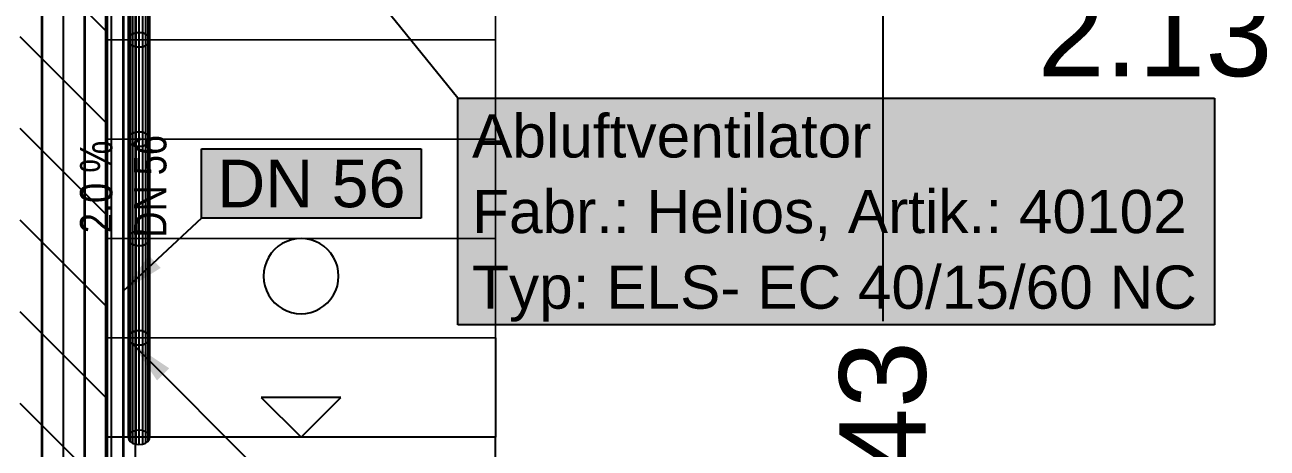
# Model space of a CAD drawing. Extents: x 0 to 756, y -25 to 420.
# Drawn here: x 256.8 to 314.3, y 65.9 to 85.5 of the extents above; entities that cross this region are included whole.
import ezdxf
from ezdxf.lldxf.tags import DXFTag

# ---------------------------------------------------------------- set-up
doc = ezdxf.new("R2010")
doc.units = 0
doc.layers.get('0').update_dxf_attribs({"lineweight": 25})
for name, color, linetype, lineweight in [('A_Innenwand', 7, 'Continuous', 25), ('ALLGEMEIN01', 7, 'Continuous', 13), ('L_Text', 7, 'Continuous', 25), ('Standard', 7, 'Continuous', 25), ('TREPPE', 7, 'Continuous', 13), ('WAND_HOLZ_NICHT_TRAGEND', 7, 'Continuous', 13), ('X_Text', 7, 'Continuous', 25)]:
    doc.layers.add(name, color=color, linetype=linetype, lineweight=lineweight)
for name, color, linetype, lineweight, true_color in [('BOLZEN', 7, 'Continuous', 25, 0xcc0000), ('L_Fortluft', 7, 'Continuous', 35, 0x993300), ('S_Schmutzwasser', 7, 'Continuous', 35, 0x808040)]:
    doc.layers.add(name, color=color, linetype=linetype, lineweight=lineweight, true_color=true_color)
doc.styles.get("Standard").update_dxf_attribs({"font": 'arial.ttf'})
tags = doc.linetypes.add('STRICHPUNKT2', pattern=[12.7, 6.35, -3.175, 0, -3.175]).pattern_tags.tags
tags[10:11] = [DXFTag(74, 4), DXFTag(75, 0), DXFTag(340, '0'), DXFTag(46, 0.0), DXFTag(50, 0.0), DXFTag(44, 0.0), DXFTag(45, 0.0)]
tags[8:9] = [DXFTag(74, 4), DXFTag(75, 0), DXFTag(340, '0'), DXFTag(46, 0.0), DXFTag(50, 0.0), DXFTag(44, 0.0), DXFTag(45, 0.0)]
tags[6:7] = [DXFTag(74, 4), DXFTag(75, 0), DXFTag(340, '0'), DXFTag(46, 0.0), DXFTag(50, 0.0), DXFTag(44, 0.0), DXFTag(45, 0.0)]
tags[4:5] = [DXFTag(74, 4), DXFTag(75, 0), DXFTag(340, '0'), DXFTag(46, 0.0), DXFTag(50, 0.0), DXFTag(44, 0.0), DXFTag(45, 0.0)]

# ---------------------------------------------------------------- blocks, each defined once
blk = doc.blocks.new('Referenz-A0T78P30OY')
at = {"layer": 'ALLGEMEIN01', "color": 0, "lineweight": -2}
for p, q in [((268.738, 75.353), (268.549, 75.227)), ((268.942, 75.453), (268.738, 75.353)), ((269.157, 75.527), (268.942, 75.453)), ((269.38, 75.571), (269.157, 75.527)), ((269.607, 75.586), (269.38, 75.571)), ((269.834, 75.571), (269.607, 75.586)), ((270.057, 75.527), (269.834, 75.571)), ((270.272, 75.453), (270.057, 75.527)), ((270.476, 75.353), (270.272, 75.453)), ((270.665, 75.227), (270.476, 75.353)), ((268.228, 74.906), (268.102, 74.717)), ((268.378, 75.077), (268.228, 74.906)), ((268.549, 75.227), (268.378, 75.077)), ((270.836, 75.077), (270.665, 75.227)), ((270.986, 74.906), (270.836, 75.077)), ((271.113, 74.717), (270.986, 74.906)), ((267.928, 74.297), (267.884, 74.074)), ((268.001, 74.513), (267.928, 74.297)), ((268.102, 74.717), (268.001, 74.513)), ((271.213, 74.513), (271.113, 74.717)), ((271.286, 74.297), (271.213, 74.513)), ((271.331, 74.074), (271.286, 74.297)), ((267.884, 74.074), (267.869, 73.847)), ((267.869, 73.847), (267.884, 73.621)), ((267.884, 73.621), (267.928, 73.398)), ((271.286, 73.398), (271.331, 73.621)), ((271.346, 73.847), (271.331, 74.074)), ((271.331, 73.621), (271.346, 73.847)), ((267.928, 73.398), (268.001, 73.182)), ((268.001, 73.182), (268.102, 72.978)), ((271.113, 72.978), (271.213, 73.182)), ((271.213, 73.182), (271.286, 73.398)), ((268.102, 72.978), (268.228, 72.789)), ((268.228, 72.789), (268.378, 72.618)), ((268.378, 72.618), (268.549, 72.468)), ((268.549, 72.468), (268.738, 72.342)), ((270.476, 72.342), (270.665, 72.468)), ((270.665, 72.468), (270.836, 72.618)), ((270.836, 72.618), (270.986, 72.789)), ((270.986, 72.789), (271.113, 72.978)), ((268.738, 72.342), (268.942, 72.241)), ((268.942, 72.241), (269.157, 72.168)), ((269.157, 72.168), (269.38, 72.124)), ((269.38, 72.124), (269.607, 72.109)), ((269.607, 72.109), (269.834, 72.124)), ((269.834, 72.124), (270.057, 72.168)), ((270.057, 72.168), (270.272, 72.241)), ((270.272, 72.241), (270.476, 72.342))]:
    blk.add_line(p, q, dxfattribs=at)
at = {"layer": 'BOLZEN', "color": 0, "lineweight": -2}
for p, q in [((260.607, 66.386), (260.607, 70.986)), ((278.607, 70.986), (278.607, 66.386)), ((278.607, 66.386), (260.607, 66.386)), ((278.607, 55.721), (278.607, 66.386))]:
    blk.add_line(p, q, dxfattribs=at)
at = {"layer": 'Standard', "color": 0, "lineweight": -2}
for p, q in [((296.546, 71.76), (296.546, 99.078)), ((262.107, 89.7), (262.107, 85.125)), ((261.607, 89.386), (261.607, 84.786)), ((261.632, 89.483), (261.632, 84.891)), ((261.632, 89.289), (261.632, 84.681)), ((261.703, 89.57), (261.703, 84.985)), ((261.703, 89.201), (261.703, 84.586)), ((261.813, 89.64), (261.813, 85.06)), ((261.813, 89.132), (261.813, 84.511)), ((261.953, 89.684), (261.953, 85.109)), ((262.262, 89.684), (262.262, 85.109)), ((262.401, 89.64), (262.401, 85.06)), ((262.401, 89.132), (262.401, 84.511)), ((262.512, 89.57), (262.512, 84.985)), ((262.512, 89.201), (262.512, 84.586)), ((262.583, 89.483), (262.583, 84.891)), ((262.583, 89.289), (262.583, 84.681)), ((262.607, 84.786), (262.607, 89.386)), ((261.953, 89.087), (261.953, 84.463)), ((262.107, 89.072), (262.107, 84.446)), ((262.262, 89.087), (262.262, 84.463)), ((261.813, 85.06), (261.953, 85.109)), ((261.953, 85.109), (261.813, 85.06)), ((261.953, 85.109), (262.107, 85.125)), ((262.107, 85.125), (261.953, 85.109)), ((261.953, 85.109), (261.953, 80.509)), ((262.107, 85.125), (262.262, 85.109)), ((262.107, 85.125), (262.107, 80.525)), ((262.262, 85.109), (262.107, 85.125)), ((262.262, 85.109), (262.401, 85.06)), ((262.262, 85.109), (262.262, 80.509)), ((262.401, 85.06), (262.262, 85.109)), ((261.607, 84.786), (261.632, 84.891)), ((261.632, 84.891), (261.607, 84.786)), ((261.607, 84.786), (261.632, 84.681)), ((261.607, 84.786), (261.607, 80.186)), ((261.632, 84.681), (261.607, 84.786)), ((261.632, 84.891), (261.703, 84.985)), ((261.703, 84.985), (261.632, 84.891)), ((261.632, 84.891), (261.632, 80.291)), ((261.632, 84.681), (261.703, 84.586)), ((261.703, 84.586), (261.632, 84.681)), ((261.632, 84.681), (261.632, 80.081)), ((261.703, 84.985), (261.813, 85.06)), ((261.813, 85.06), (261.703, 84.985)), ((261.703, 84.985), (261.703, 80.385)), ((261.703, 84.586), (261.813, 84.511)), ((261.813, 84.511), (261.703, 84.586)), ((261.703, 84.586), (261.703, 79.986)), ((261.813, 85.06), (261.813, 80.46)), ((261.813, 84.511), (261.953, 84.463)), ((261.953, 84.463), (261.813, 84.511)), ((261.813, 84.511), (261.813, 79.911)), ((262.262, 84.463), (262.401, 84.511)), ((262.401, 84.511), (262.262, 84.463)), ((262.401, 85.06), (262.512, 84.985)), ((262.401, 85.06), (262.401, 80.46)), ((262.512, 84.985), (262.401, 85.06)), ((262.401, 84.511), (262.512, 84.586)), ((262.512, 84.586), (262.401, 84.511)), ((262.401, 84.511), (262.401, 79.911)), ((262.512, 84.985), (262.583, 84.891)), ((262.512, 84.985), (262.512, 80.385)), ((262.583, 84.891), (262.512, 84.985)), ((262.512, 84.586), (262.583, 84.681)), ((262.583, 84.681), (262.512, 84.586)), ((262.512, 84.586), (262.512, 79.986)), ((262.583, 84.891), (262.607, 84.786)), ((262.583, 84.891), (262.583, 80.291)), ((262.607, 84.786), (262.583, 84.891)), ((262.583, 84.681), (262.607, 84.786)), ((262.607, 84.786), (262.583, 84.681)), ((262.583, 84.681), (262.583, 80.081)), ((262.607, 80.186), (262.607, 84.786)), ((261.953, 84.463), (262.107, 84.446)), ((262.107, 84.446), (261.953, 84.463)), ((261.953, 84.463), (261.953, 79.863)), ((262.107, 84.446), (262.262, 84.463)), ((262.262, 84.463), (262.107, 84.446)), ((262.107, 84.446), (262.107, 79.846)), ((262.262, 84.463), (262.262, 79.863)), ((261.813, 80.46), (261.953, 80.509)), ((261.953, 80.509), (261.813, 80.46)), ((261.953, 80.509), (262.107, 80.525)), ((262.107, 80.525), (261.953, 80.509)), ((261.953, 80.509), (261.953, 75.909)), ((262.107, 80.525), (262.262, 80.509)), ((262.107, 80.525), (262.107, 75.925)), ((262.262, 80.509), (262.107, 80.525)), ((262.262, 80.509), (262.401, 80.46)), ((262.262, 80.509), (262.262, 75.909)), ((262.401, 80.46), (262.262, 80.509)), ((261.607, 80.186), (261.632, 80.291)), ((261.632, 80.291), (261.607, 80.186)), ((261.607, 80.186), (261.632, 80.081)), ((261.607, 80.186), (261.607, 75.586)), ((261.632, 80.081), (261.607, 80.186)), ((261.632, 80.291), (261.703, 80.385)), ((261.703, 80.385), (261.632, 80.291)), ((261.632, 80.291), (261.632, 75.691)), ((261.632, 80.081), (261.703, 79.986)), ((261.703, 79.986), (261.632, 80.081)), ((261.632, 80.081), (261.632, 75.481)), ((261.703, 80.385), (261.813, 80.46)), ((261.813, 80.46), (261.703, 80.385)), ((261.703, 80.385), (261.703, 75.785)), ((261.703, 79.986), (261.813, 79.911)), ((261.813, 79.911), (261.703, 79.986)), ((261.703, 79.986), (261.703, 75.386)), ((261.813, 80.46), (261.813, 75.86)), ((262.401, 80.46), (262.512, 80.385)), ((262.401, 80.46), (262.401, 75.86)), ((262.512, 80.385), (262.401, 80.46)), ((262.401, 79.911), (262.512, 79.986)), ((262.512, 79.986), (262.401, 79.911)), ((262.512, 80.385), (262.583, 80.291)), ((262.512, 80.385), (262.512, 75.785)), ((262.583, 80.291), (262.512, 80.385)), ((262.512, 79.986), (262.583, 80.081)), ((262.583, 80.081), (262.512, 79.986)), ((262.512, 79.986), (262.512, 75.386)), ((262.583, 80.291), (262.607, 80.186)), ((262.583, 80.291), (262.583, 75.691)), ((262.607, 80.186), (262.583, 80.291)), ((262.583, 80.081), (262.607, 80.186)), ((262.607, 80.186), (262.583, 80.081)), ((262.583, 80.081), (262.583, 75.481)), ((262.607, 75.586), (262.607, 80.186)), ((261.813, 79.911), (261.953, 79.863)), ((261.953, 79.863), (261.813, 79.911)), ((261.813, 79.911), (261.813, 75.311)), ((261.953, 79.863), (262.107, 79.846)), ((262.107, 79.846), (261.953, 79.863)), ((261.953, 79.863), (261.953, 75.263)), ((262.107, 79.846), (262.262, 79.863)), ((262.262, 79.863), (262.107, 79.846)), ((262.107, 79.846), (262.107, 75.246)), ((262.262, 79.863), (262.401, 79.911)), ((262.401, 79.911), (262.262, 79.863)), ((262.262, 79.863), (262.262, 75.263)), ((262.401, 79.911), (262.401, 75.311)), ((261.813, 75.86), (261.953, 75.909)), ((261.953, 75.909), (261.813, 75.86)), ((261.953, 75.909), (262.107, 75.925)), ((262.107, 75.925), (261.953, 75.909)), ((261.953, 75.909), (261.953, 71.309)), ((262.107, 75.925), (262.262, 75.909)), ((262.107, 75.925), (262.107, 71.325)), ((262.262, 75.909), (262.107, 75.925)), ((262.262, 75.909), (262.401, 75.86)), ((262.262, 75.909), (262.262, 71.309)), ((262.401, 75.86), (262.262, 75.909)), ((261.607, 75.586), (261.632, 75.691)), ((261.632, 75.691), (261.607, 75.586)), ((261.607, 75.586), (261.632, 75.481)), ((261.607, 75.586), (261.607, 70.986)), ((261.632, 75.481), (261.607, 75.586)), ((261.632, 75.691), (261.703, 75.785)), ((261.703, 75.785), (261.632, 75.691)), ((261.632, 75.691), (261.632, 71.091)), ((261.632, 75.481), (261.703, 75.386)), ((261.703, 75.386), (261.632, 75.481)), ((261.632, 75.481), (261.632, 70.881)), ((261.703, 75.785), (261.813, 75.86)), ((261.813, 75.86), (261.703, 75.785)), ((261.703, 75.785), (261.703, 71.185)), ((261.703, 75.386), (261.813, 75.311)), ((261.813, 75.311), (261.703, 75.386)), ((261.703, 75.386), (261.703, 70.786)), ((261.813, 75.86), (261.813, 71.26)), ((262.401, 75.86), (262.512, 75.785)), ((262.401, 75.86), (262.401, 71.26)), ((262.512, 75.785), (262.401, 75.86)), ((262.401, 75.311), (262.512, 75.386)), ((262.512, 75.386), (262.401, 75.311)), ((262.512, 75.785), (262.583, 75.691)), ((262.512, 75.785), (262.512, 71.185)), ((262.583, 75.691), (262.512, 75.785)), ((262.512, 75.386), (262.583, 75.481)), ((262.583, 75.481), (262.512, 75.386)), ((262.512, 75.386), (262.512, 70.786)), ((262.583, 75.691), (262.607, 75.586)), ((262.583, 75.691), (262.583, 71.091)), ((262.607, 75.586), (262.583, 75.691)), ((262.583, 75.481), (262.607, 75.586)), ((262.607, 75.586), (262.583, 75.481)), ((262.583, 75.481), (262.583, 70.881)), ((262.607, 70.986), (262.607, 75.586)), ((261.813, 75.311), (261.953, 75.263)), ((261.953, 75.263), (261.813, 75.311)), ((261.813, 75.311), (261.813, 70.711)), ((261.953, 75.263), (262.107, 75.246)), ((262.107, 75.246), (261.953, 75.263)), ((261.953, 75.263), (261.953, 70.663)), ((262.107, 75.246), (262.262, 75.263)), ((262.262, 75.263), (262.107, 75.246)), ((262.107, 75.246), (262.107, 70.646)), ((262.262, 75.263), (262.401, 75.311)), ((262.401, 75.311), (262.262, 75.263)), ((262.262, 75.263), (262.262, 70.663)), ((262.401, 75.311), (262.401, 70.711)), ((261.813, 71.26), (261.953, 71.309)), ((261.953, 71.309), (261.813, 71.26)), ((261.953, 71.309), (262.107, 71.325)), ((262.107, 71.325), (261.953, 71.309)), ((261.953, 71.309), (261.953, 66.709)), ((262.107, 71.325), (262.262, 71.309)), ((262.107, 71.325), (262.107, 66.725)), ((262.262, 71.309), (262.107, 71.325)), ((262.262, 71.309), (262.401, 71.26)), ((262.262, 71.309), (262.262, 66.709)), ((262.401, 71.26), (262.262, 71.309)), ((261.607, 70.986), (261.632, 71.091)), ((261.632, 71.091), (261.607, 70.986)), ((261.607, 70.986), (261.632, 70.881)), ((261.607, 70.986), (261.607, 66.386)), ((261.632, 70.881), (261.607, 70.986)), ((261.632, 71.091), (261.703, 71.185)), ((261.703, 71.185), (261.632, 71.091)), ((261.632, 71.091), (261.632, 66.491)), ((261.632, 70.881), (261.703, 70.786)), ((261.703, 70.786), (261.632, 70.881)), ((261.632, 70.881), (261.632, 66.281)), ((261.703, 71.185), (261.813, 71.26)), ((261.813, 71.26), (261.703, 71.185)), ((261.703, 71.185), (261.703, 66.585)), ((261.703, 70.786), (261.813, 70.711)), ((261.813, 70.711), (261.703, 70.786)), ((261.703, 70.786), (261.703, 66.186)), ((261.813, 71.26), (261.813, 66.66)), ((262.401, 71.26), (262.512, 71.185)), ((262.401, 71.26), (262.401, 66.66)), ((262.512, 71.185), (262.401, 71.26)), ((262.401, 70.711), (262.512, 70.786)), ((262.512, 70.786), (262.401, 70.711)), ((262.512, 71.185), (262.583, 71.091)), ((262.512, 71.185), (262.512, 66.585)), ((262.583, 71.091), (262.512, 71.185)), ((262.512, 70.786), (262.583, 70.881)), ((262.583, 70.881), (262.512, 70.786)), ((262.512, 70.786), (262.512, 66.186)), ((262.583, 71.091), (262.607, 70.986)), ((262.583, 71.091), (262.583, 66.491)), ((262.607, 70.986), (262.583, 71.091)), ((262.583, 70.881), (262.607, 70.986)), ((262.607, 70.986), (262.583, 70.881)), ((262.583, 70.881), (262.583, 66.281)), ((262.607, 66.386), (262.607, 70.986)), ((261.813, 70.711), (261.953, 70.663)), ((261.953, 70.663), (261.813, 70.711)), ((261.813, 70.711), (261.813, 66.111)), ((261.953, 70.663), (262.107, 70.646)), ((262.107, 70.646), (261.953, 70.663)), ((261.953, 70.663), (261.953, 66.063)), ((262.107, 70.646), (262.262, 70.663)), ((262.262, 70.663), (262.107, 70.646)), ((262.107, 70.646), (262.107, 66.046)), ((262.262, 70.663), (262.401, 70.711)), ((262.401, 70.711), (262.262, 70.663)), ((262.262, 70.663), (262.262, 66.063)), ((262.401, 70.711), (262.401, 66.111)), ((261.813, 66.66), (261.953, 66.709)), ((261.953, 66.709), (262.107, 66.725)), ((262.107, 66.725), (262.262, 66.709)), ((262.262, 66.709), (262.401, 66.66)), ((261.607, 66.386), (261.632, 66.491)), ((261.607, 66.386), (261.632, 66.281)), ((261.632, 66.491), (261.703, 66.585)), ((261.632, 66.281), (261.703, 66.186)), ((261.703, 66.585), (261.813, 66.66)), ((261.703, 66.186), (261.813, 66.111)), ((262.401, 66.66), (262.512, 66.585)), ((262.401, 66.111), (262.512, 66.186)), ((262.512, 66.585), (262.583, 66.491)), ((262.512, 66.186), (262.583, 66.281)), ((262.583, 66.491), (262.607, 66.386)), ((262.583, 66.281), (262.607, 66.386)), ((261.813, 66.111), (261.953, 66.063)), ((261.953, 66.063), (262.107, 66.046)), ((262.107, 66.046), (262.262, 66.063)), ((262.262, 66.063), (262.401, 66.111))]:
    blk.add_line(p, q, dxfattribs=at)
at = {"layer": 'TREPPE', "color": 0}
for p, q in [((260.607, 89.386), (260.607, 84.786)), ((260.607, 84.786), (260.607, 89.386)), ((278.607, 84.786), (278.607, 89.386)), ((278.607, 89.386), (278.607, 84.786)), ((278.607, 84.786), (260.607, 84.786)), ((260.607, 84.786), (260.607, 80.186)), ((260.607, 80.186), (260.607, 84.786)), ((260.607, 84.786), (278.607, 84.786)), ((260.607, 84.786), (260.607, 84.786)), ((260.607, 84.786), (278.607, 84.786)), ((278.607, 84.786), (260.607, 84.786)), ((260.607, 84.786), (260.607, 84.786)), ((278.607, 80.186), (278.607, 84.786)), ((278.607, 84.786), (278.607, 80.186)), ((278.607, 84.786), (278.607, 84.786)), ((278.607, 84.786), (278.607, 84.786)), ((278.607, 80.186), (260.607, 80.186)), ((260.607, 80.186), (260.607, 75.586)), ((260.607, 75.586), (260.607, 80.186)), ((260.607, 80.186), (278.607, 80.186)), ((260.607, 80.186), (260.607, 80.186)), ((260.607, 80.186), (278.607, 80.186)), ((278.607, 80.186), (260.607, 80.186)), ((260.607, 80.186), (260.607, 80.186)), ((278.607, 75.586), (278.607, 80.186)), ((278.607, 80.186), (278.607, 75.586)), ((278.607, 80.186), (278.607, 80.186)), ((278.607, 80.186), (278.607, 80.186)), ((278.607, 75.586), (260.607, 75.586)), ((260.607, 75.586), (260.607, 70.986)), ((260.607, 70.986), (260.607, 75.586)), ((260.607, 75.586), (278.607, 75.586)), ((260.607, 75.586), (260.607, 75.586)), ((260.607, 75.586), (278.607, 75.586)), ((278.607, 75.586), (260.607, 75.586)), ((260.607, 75.586), (260.607, 75.586)), ((278.607, 70.986), (278.607, 75.586)), ((278.607, 75.586), (278.607, 70.986)), ((278.607, 75.586), (278.607, 75.586)), ((278.607, 75.586), (278.607, 75.586)), ((278.607, 70.986), (260.607, 70.986)), ((260.607, 70.986), (260.607, 66.386)), ((260.607, 66.386), (260.607, 70.986)), ((260.607, 70.986), (278.607, 70.986)), ((260.607, 70.986), (260.607, 70.986)), ((260.607, 70.986), (278.607, 70.986)), ((278.607, 70.986), (260.607, 70.986)), ((260.607, 70.986), (260.607, 70.986)), ((278.607, 66.386), (278.607, 70.986)), ((278.607, 70.986), (278.607, 66.386)), ((278.607, 70.986), (278.607, 70.986)), ((278.607, 70.986), (278.607, 70.986)), ((260.607, 66.386), (278.607, 66.386)), ((278.607, 66.386), (260.607, 66.386)), ((260.607, 66.386), (260.607, 66.386)), ((278.607, 66.386), (278.607, 66.386))]:
    blk.add_line(p, q, dxfattribs=at)
at = {"layer": 'TREPPE', "color": 0, "lineweight": -2}
for p, q in [((271.447, 68.226), (267.767, 68.226)), ((267.767, 68.226), (269.607, 66.386)), ((269.607, 66.386), (271.447, 68.226))]:
    blk.add_line(p, q, dxfattribs=at)
at = {"layer": 'WAND_HOLZ_NICHT_TRAGEND', "color": 0, "lineweight": 50}
for p, q in [((260.607, 30.521), (260.607, 117.078)), ((260.607, 117.078), (260.607, 30.521))]:
    blk.add_line(p, q, dxfattribs=at)
at = {"layer": 'Standard', "color": 0, "lineweight": -2, "insert": (303.686, 87.103), "char_height": 4, "attachment_point": 1}
blk.add_mtext('{\\fArial;2.13}', dxfattribs=at)
at = {"layer": 'Standard', "color": 0, "lineweight": -2, "insert": (294.514, 59.967), "char_height": 4, "attachment_point": 1, "rotation": 90}
blk.add_mtext('{\\fArial;3.43}', dxfattribs=at)
blk = doc.blocks.new('Wand-A0T78P4SOY', base_point=(256.607, 30.521))
at = {"color": 0, "linetype": 'ByBlock', "lineweight": -2, "ltscale": 0.25}
blk.add_line((260.607, 30.521), (260.607, 117.078), dxfattribs=at)
at = {"color": 0, "lineweight": -2}
for p, q in [((260.607, 85.167), (256.607, 89.167)), ((260.607, 80.925), (256.607, 84.925)), ((260.607, 76.682), (256.607, 80.682)), ((260.607, 72.439), (256.607, 76.439)), ((260.607, 68.197), (256.607, 72.197)), ((260.607, 63.954), (256.607, 67.954))]:
    blk.add_line(p, q, dxfattribs=at)
blk = doc.blocks.new('Bauteilbeschriftung-A0T78P66OY', base_point=(264.726, 71.589))
at = {"color": 0, "linetype": 'ByBlock', "lineweight": -2, "ltscale": 0.25}
blk.add_line((276.855, 82.089), (264.726, 97.078), dxfattribs=at)
at = {"color": 0, "lineweight": -2}
for p, q in [((276.855, 82.089), (311.881, 82.089)), ((276.855, 71.589), (276.855, 82.089)), ((311.881, 82.089), (311.881, 71.589)), ((311.881, 71.589), (276.855, 71.589))]:
    blk.add_line(p, q, dxfattribs=at)
at = {"color": 0, "linetype": 'ByBlock', "lineweight": -2, "ltscale": 0.25}
for points in [[(266.295, 95.775), (265.41, 95.775), (264.726, 97.078)], [(265.673, 95.271), (266.295, 95.775), (265.41, 95.775)]]:
    blk.add_solid(points, dxfattribs=at)
at = {"color": 7, "linetype": 'ByBlock', "lineweight": -2, "ltscale": 0.25, "true_color": 0xffffff}
for points in [[(276.855, 71.589), (311.881, 71.589), (276.855, 82.089)], [(311.881, 71.589), (276.855, 82.089), (311.881, 82.089)]]:
    blk.add_solid(points, dxfattribs=at)
at = {"color": 0, "linetype": 'ByBlock', "lineweight": -2, "ltscale": 0.25, "char_height": 2, "attachment_point": 1}
for s, insert in [('{\\fArial;Abluftventilator}', (277.521, 81.339)), ('{\\fArial;Fabr.: Helios, Artik.: 40102}', (277.521, 77.839)), ('{\\fArial;Typ: ELS- EC 40/15/60 NC}', (277.521, 74.339))]:
    blk.add_mtext(s, dxfattribs=dict(at, insert=insert))
blk = doc.blocks.new('Wickelfalzrohr-A0T78P6GOY', base_point=(257.607, 36.278))
at = {"color": 0, "linetype": 'ByBlock', "lineweight": -2, "ltscale": 0.35}
for p, q in [((257.607, 96.278), (257.607, 36.278)), ((259.607, 36.278), (259.607, 96.278))]:
    blk.add_line(p, q, dxfattribs=at)
at = {"color": 0, "linetype": 'STRICHPUNKT2', "lineweight": 25, "ltscale": 0.25}
blk.add_line((258.607, 36.278), (258.607, 96.278), dxfattribs=at)
blk = doc.blocks.new('Bauteilbeschriftung-A0T78PC2OY', base_point=(261.813, 42.94))
at = {"color": 0, "linetype": 'ByBlock', "lineweight": -2, "ltscale": 0.25}
blk.add_line((286.356, 46.14), (261.813, 70.711), dxfattribs=at)
at = {"color": 0, "lineweight": -2}
for p, q in [((286.356, 46.14), (306.737, 46.14)), ((286.356, 42.94), (286.356, 46.14)), ((306.737, 46.14), (306.737, 42.94)), ((306.737, 42.94), (286.356, 42.94))]:
    blk.add_line(p, q, dxfattribs=at)
at = {"color": 0, "linetype": 'ByBlock', "lineweight": -2, "ltscale": 0.25}
for points in [[(263.51, 69.579), (262.567, 69.579), (261.813, 70.711)], [(262.944, 69.014), (263.51, 69.579), (262.567, 69.579)]]:
    blk.add_solid(points, dxfattribs=at)
at = {"color": 7, "linetype": 'ByBlock', "lineweight": -2, "ltscale": 0.25, "true_color": 0xffffff}
for points in [[(286.356, 42.94), (306.737, 42.94), (286.356, 46.14)], [(306.737, 42.94), (286.356, 46.14), (306.737, 46.14)]]:
    blk.add_solid(points, dxfattribs=at)
at = {"color": 0, "linetype": 'ByBlock', "lineweight": -2, "ltscale": 0.25, "insert": (287.089, 45.64), "char_height": 2.2, "attachment_point": 1}
blk.add_mtext('{\\fArial;Wandheizung}', dxfattribs=at)
blk = doc.blocks.new('Abwasserleitung-A0T78PDWOY', base_point=(261.376, 56.977))
at = {"color": 0, "linetype": 'ByBlock', "lineweight": -2, "ltscale": 0.35}
blk.add_line((261.376, 98.829), (261.376, 56.977), dxfattribs=at)
blk = doc.blocks.new('Bauteilbeschriftung-A0T78PDYOY', base_point=(261.376, 73.152))
at = {"color": 0, "lineweight": -2}
for p, q in [((264.996, 79.735), (275.164, 79.735)), ((264.996, 76.535), (264.996, 79.735)), ((275.164, 79.735), (275.164, 76.535)), ((275.164, 76.535), (264.996, 76.535))]:
    blk.add_line(p, q, dxfattribs=at)
at = {"color": 0, "linetype": 'ByBlock', "lineweight": -2, "ltscale": 0.25}
blk.add_line((264.996, 76.535), (261.376, 73.152), dxfattribs=at)
at = {"color": 7, "linetype": 'ByBlock', "lineweight": -2, "ltscale": 0.25, "true_color": 0xffffff}
for points in [[(264.996, 76.535), (275.164, 76.535), (264.996, 79.735)], [(275.164, 76.535), (264.996, 79.735), (275.164, 79.735)]]:
    blk.add_solid(points, dxfattribs=at)
at = {"color": 0, "linetype": 'ByBlock', "lineweight": -2, "ltscale": 0.25}
for points in [[(263.11, 74.225), (262.145, 74.225), (262.564, 74.809)], [(261.376, 73.152), (263.11, 74.225), (262.145, 74.225)]]:
    blk.add_solid(points, dxfattribs=at)
at = {"color": 0, "linetype": 'ByBlock', "lineweight": -2, "ltscale": 0.25, "insert": (265.73, 79.235), "char_height": 2.2, "attachment_point": 1}
blk.add_mtext('{\\fArial;DN 56}', dxfattribs=at)
blk = doc.blocks.new('Abwasser Schnellansicht-A0T78PEAOY', base_point=(242.994, 53.172))
at = {"color": 0, "linetype": 'ByBlock', "lineweight": -2, "ltscale": 0.25}
for p, q in [((260.816, 98.829), (260.816, 56.977)), ((261.936, 98.829), (261.936, 56.977))]:
    blk.add_line(p, q, dxfattribs=at)
at = {"color": 253, "linetype": 'ByBlock', "lineweight": -2, "ltscale": 0.25, "true_color": 0xa0a0a0, "char_height": 1.5, "attachment_point": 1, "rotation": 90}
for s, insert in [('{\\W0.8;\\fArial;2.0 %}', (259.376, 75.835)), ('{\\W0.8;\\fArial;DN 56}', (261.876, 75.631))]:
    blk.add_mtext(s, dxfattribs=dict(at, insert=insert))

msp = doc.modelspace()

# ---------------------------------------------------------------- block references
at = {"color": 8, "lineweight": 25, "ltscale": 0.25, "true_color": 0x808080}
msp.add_blockref('Referenz-A0T78P30OY', (0, 0), dxfattribs=at)
at = {"layer": 'A_Innenwand', "ltscale": 0.25}
msp.add_blockref('Wand-A0T78P4SOY', (256.607, 30.521), dxfattribs=at)
at = {"layer": 'L_Fortluft', "ltscale": 0.35}
msp.add_blockref('Wickelfalzrohr-A0T78P6GOY', (257.607, 36.278), dxfattribs=at)
at = {"layer": 'L_Text', "color": 7, "ltscale": 0.25}
msp.add_blockref('Bauteilbeschriftung-A0T78P66OY', (264.726, 71.589), dxfattribs=at)
at = {"layer": 'S_Schmutzwasser', "lineweight": 25, "ltscale": 0.25}
msp.add_blockref('Abwasser Schnellansicht-A0T78PEAOY', (242.994, 53.172), dxfattribs=at)
at = {"layer": 'S_Schmutzwasser', "ltscale": 0.35}
msp.add_blockref('Abwasserleitung-A0T78PDWOY', (261.376, 56.977), dxfattribs=at)
at = {"layer": 'X_Text', "color": 7, "ltscale": 0.25}
for name, p in [('Bauteilbeschriftung-A0T78PDYOY', (261.376, 73.152)), ('Bauteilbeschriftung-A0T78PC2OY', (261.813, 42.94))]:
    msp.add_blockref(name, p, dxfattribs=at)

doc.saveas('drawing.dxf')
